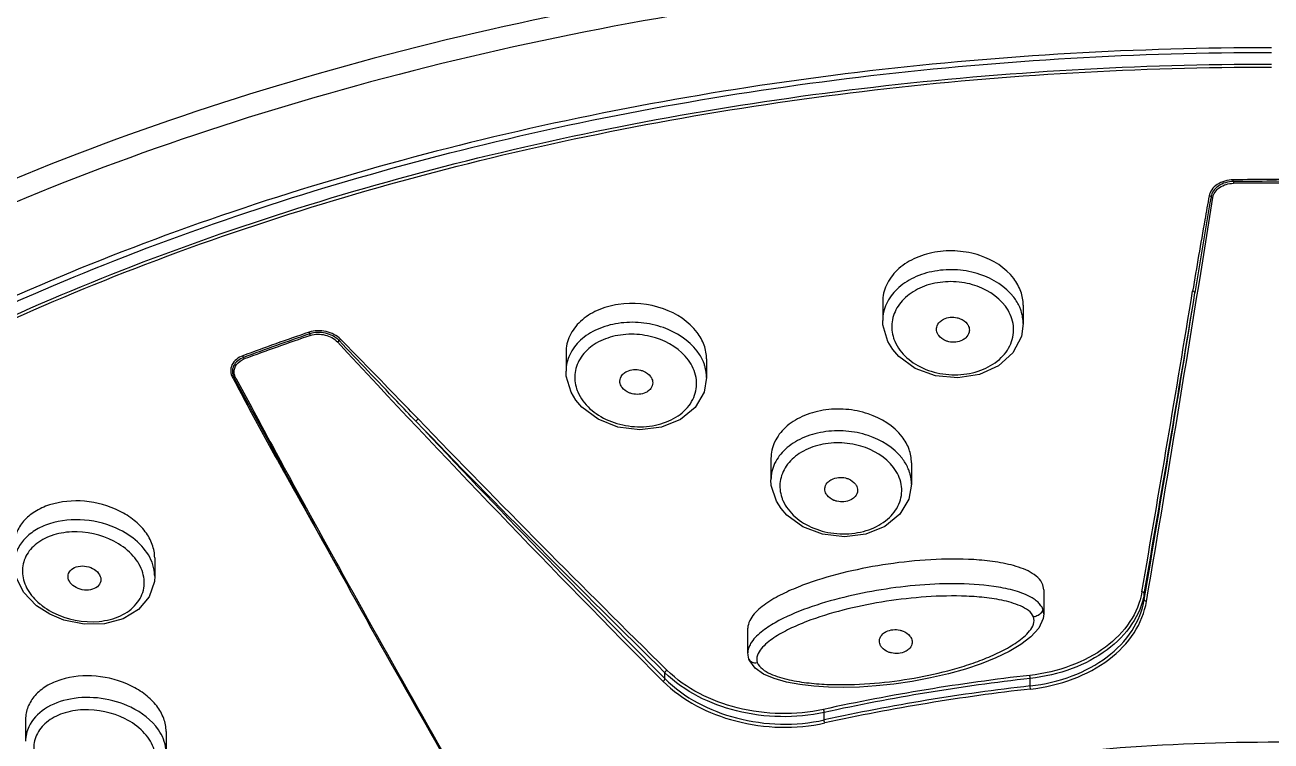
# Model space of a CAD drawing. Header units: millimetres. Extents: x 601 to 1195, y -13 to 407.
# Drawn here: x 899.69 to 919.64, y 301.12 to 312.59 of the extents above; entities that cross this region are included whole.
import ezdxf

# ---------------------------------------------------------------- set-up
doc = ezdxf.new("R2010")
doc.units = ezdxf.units.MM
doc.header["$LTSCALE"] = 0.1

msp = doc.modelspace()

# ---------------------------------------------------------------- linework, layer by layer
for p, q in [((913.4249, 308.1592), (913.4249, 307.8603)), ((915.6749, 308.1072), (915.6749, 307.8096)), ((913.4249, 307.8602), (913.4249, 307.8601)), ((908.3537, 307.3485), (908.3537, 307.0489)), ((913.6828, 307.2828), (913.5849, 307.3951)), ((910.6037, 307.2449), (910.6037, 306.9479)), ((903.0136, 306.945), (903.021, 306.9309)), ((903.0399, 306.941), (903.047, 306.9276)), ((908.3537, 307.0489), (908.3537, 307.0487)), ((910.6037, 306.9479), (910.6037, 306.948)), ((908.6093, 306.4725), (908.5134, 306.5843)), ((903.2992, 306.4569), (903.2993, 306.4568)), ((903.8216, 305.4929), (903.8117, 305.511)), ((903.8131, 305.5142), (903.8274, 305.4882)), ((911.6356, 305.6519), (911.6356, 305.3068)), ((913.8856, 305.5819), (913.8856, 305.2386)), ((903.7962, 305.5051), (903.8065, 305.4866)), ((911.6356, 305.3067), (911.6356, 305.3065)), ((913.8856, 305.2386), (913.8856, 305.2387)), ((911.8899, 304.742), (911.7964, 304.8483)), ((901.7672, 304.0593), (901.7672, 303.7631)), ((901.7672, 303.7631), (901.7672, 303.7641)), ((916.003, 303.5466), (915.9886, 303.6275)), ((916.0031, 303.5466), (916.0031, 303.1605)), ((917.6124, 303.3897), (917.6124, 303.4843)), ((900.3129, 303.0598), (900.0855, 303.1539)), ((916.0031, 303.1639), (915.9944, 303.0858)), ((916.0031, 303.1605), (916.0031, 303.1638)), ((911.2651, 302.5389), (911.2651, 302.9313)), ((915.9944, 303.0858), (915.9223, 302.9302)), ((911.2651, 302.5409), (911.2651, 302.5389)), ((911.2835, 302.4344), (911.2836, 302.434)), ((909.9381, 302.1237), (909.9381, 302.2183)), ((915.7863, 302.0058), (915.7863, 302.1268)), ((912.4878, 301.4617), (912.4878, 301.5826)), ((899.6999, 301.4696), (899.6999, 301.1234)), ((901.9499, 301.2791), (901.9499, 300.937))]:
    msp.add_line(p, q)
for points in [[(913.5849, 307.395), (913.5062, 307.523), (913.4283, 307.7898), (913.4249, 307.86)], [(915.6749, 307.8098), (915.6452, 307.6051), (915.5096, 307.3444), (915.279, 307.1351), (914.9748, 306.9957), (914.6257, 306.94), (914.2693, 306.9743), (913.9444, 307.0934), (913.6828, 307.2828)], [(908.5134, 306.5842), (908.4366, 306.7095), (908.358, 306.9708), (908.3537, 307.0486)], [(910.6037, 306.9481), (910.5641, 306.7146), (910.4199, 306.4672), (910.1857, 306.2734), (909.8821, 306.1497), (909.5367, 306.1083), (909.1857, 306.1538), (908.8665, 306.2801), (908.6093, 306.4725)], [(911.7964, 304.8482), (911.7219, 304.9657), (911.6412, 305.2187), (911.6356, 305.3064)], [(913.8856, 305.2388), (913.8433, 305), (913.6969, 304.7555), (913.4614, 304.563), (913.1572, 304.4385), (912.8122, 304.3944), (912.4624, 304.4355), (912.1451, 304.5561), (911.8899, 304.742)], [(900.0856, 303.1539), (899.8755, 303.2895), (899.6672, 303.5073), (899.5448, 303.7583), (899.5172, 303.9506)], [(901.7672, 303.7641), (901.7619, 303.6794), (901.6797, 303.434), (901.5067, 303.229), (901.2606, 303.0813), (900.963, 303.0013), (900.638, 302.994), (900.3129, 303.0598)], [(915.9223, 302.9302), (915.7979, 302.7928), (915.6374, 302.67), (915.4491, 302.5586), (915.2365, 302.4564), (915.0024, 302.3627), (914.7488, 302.2774), (914.4776, 302.201), (914.1909, 302.1341), (913.8946, 302.0782), (913.6003, 302.0353), (913.3193, 302.0057), (913.0537, 301.9881), (912.8003, 301.9815), (912.5559, 301.9855), (912.3203, 302.0005), (912.0953, 302.0274), (911.8832, 302.0676), (911.6881, 302.1232), (911.5181, 302.1963)], [(911.2835, 302.4344), (911.268, 302.4969), (911.2651, 302.5409)], [(911.5181, 302.1963), (911.3829, 302.2901), (911.2949, 302.4069), (911.2836, 302.434)]]:
    msp.add_lwpolyline(points)
for centre, radius, start, end in [((919.6516, 258.3189), 51.7985, 89.32232, 90.6776), ((917.1711, 310.0683), 1.8685, 0.52879, 1.3959), ((919.6516, 258.3294), 51.7598, 89.32232, 90.6776), ((920.985, 310.104), 1.9455, 180.54442, 181.3592), ((919.6516, 258.3406), 51.7209, 89.32232, 90.6776), ((259.9623, 414.6995), 667.0444, 350.3916113, 350.9546134), ((1102.9064, 278.3197), 186.9019, 170.290462, 170.769194), ((214.4593, 424.5843), 713.4639, 350.2299425, 350.6221373), ((214.3463, 424.581), 713.6159, 350.2299424, 350.6221373), ((269.6284, 413.1025), 657.2064, 350.3901573, 350.8241511), ((917.218, 269.4748), 40.3424, 108.76813, 110.36757), ((917.2199, 269.4781), 40.3112, 108.76813, 110.36757), ((917.1395, 269.7123), 40.0354, 108.76323, 110.37247), ((1058.8838, 450.2074), 210.0835, 222.781953, 224.835267), ((953.3424, 333.4808), 56.8959, 207.81636, 208.36938), ((986.4874, 351.3274), 94.5179, 208.018049, 208.341725), ((1139.846, 433.977), 268.7077, 208.214827, 208.329257), ((972.9424, 344.0667), 79.1719, 208.370514, 209.147672), ((1010.9767, 364.5391), 122.3437, 208.342872, 208.845605), ((1136.6783, 432.2908), 265.1414, 208.332792, 208.565229), ((1136.7601, 432.312), 265.2013, 208.328988, 208.565643), ((1066.9371, 461.6693), 223.7706, 223.99346, 225.44393), ((1057.1644, 448.5513), 207.6454, 223.26239, 224.844165), ((1066.9356, 461.6757), 223.7228, 223.99346, 225.44393), ((1146.6531, 440.8459), 278.0227, 209.134689, 209.531228), ((1122.9402, 424.7465), 249.4683, 208.556905, 209.747814), ((1123.017, 424.7656), 249.5227, 208.552727, 209.747819), ((900.6982, 304.2664), 1.2199, 241.33445, 242.56233), ((919.4599, 269.5855), 32.7975, 96.44159, 102.29332), ((919.4602, 269.5864), 32.7471, 96.44159, 102.29332), ((919.3916, 269.8817), 32.3258, 96.40342, 102.33149), ((919.392, 269.8815), 32.2768, 96.40342, 102.33149)]:
    msp.add_arc(centre, radius, start, end)
for points, knots in [([(919.6517, 324.7681), (919.0048, 324.7681), (917.712, 324.7351), (915.1379, 324.6001), (911.9523, 324.2843), (908.2023, 323.6652), (903.4276, 322.5379), (897.8766, 320.5959), (892.0058, 317.4149), (887.2482, 313.5343), (884.3186, 309.7346), (882.7893, 306.5224), (882.0548, 304.099), (881.7201, 301.6399), (881.7665, 299.9975), (881.8553, 299.1877)], [0, 0, 0, 0, 0.0382424, 0.0764289, 0.1523702, 0.2273559, 0.3009432, 0.4422259, 0.5736462, 0.6937318, 0.8027477, 0.853893, 0.9033727, 0.9518389, 1, 1, 1, 1]), ([(919.646, 318.6809), (915.9141, 318.6805), (910.3584, 318.1734), (903.2926, 316.4532), (898.4194, 314.7073), (894.0212, 312.5256), (889.1232, 309.2411), (886.1035, 306.0765), (884.6884, 303.7448)], [0, 0, 0, 0, 0.2836575, 0.4206838, 0.5520469, 0.6763569, 0.7926788, 1, 1, 1, 1]), ([(919.6517, 318.5656), (917.1232, 318.5656), (912.125, 318.2544), (904.9037, 316.8665), (898.2746, 314.6142), (892.5019, 311.5815), (887.8152, 307.8797), (884.9114, 304.246), (883.3869, 301.1679), (882.6489, 298.8465), (882.3017, 296.4879), (882.3342, 294.9107), (882.4147, 294.1329)], [0, 0, 0, 0, 0.1534796, 0.3030363, 0.4451277, 0.5769581, 0.6969511, 0.8052956, 0.8559126, 0.9047639, 0.952534, 1, 1, 1, 1]), ([(919.6517, 313.8917), (917.0355, 313.8917), (911.8722, 313.5491), (904.45, 312.0222), (897.7214, 309.5542), (892.8205, 306.7273), (889.5667, 304.0756), (887.5411, 301.9853), (885.8944, 299.7673), (884.6477, 297.4462), (883.8192, 295.049), (883.4223, 292.6055), (883.4637, 290.149), (883.7799, 288.5418), (884.0046, 287.7544)], [0, 0, 0, 0, 0.1556216, 0.3067233, 0.4492796, 0.5802631, 0.6409905, 0.6984865, 0.7529561, 0.8047961, 0.8545991, 0.9031338, 0.951291, 1, 1, 1, 1]), ([(919.6517, 313.5415), (917.0674, 313.5415), (911.9664, 313.205), (904.6301, 311.7054), (897.9712, 309.2804), (893.1117, 306.5023), (889.8752, 303.8951), (887.8539, 301.8384), (886.2031, 299.655), (884.9439, 297.3688), (884.094, 295.006), (883.6668, 292.5954), (883.6696, 290.1692), (883.9556, 288.5784), (884.1643, 287.7985)], [0, 0, 0, 0, 0.1554286, 0.3063963, 0.4489243, 0.5800058, 0.6408224, 0.6984252, 0.7530062, 0.8049445, 0.8548117, 0.9033545, 0.9514448, 1, 1, 1, 1]), ([(919.6517, 312.2288), (917.5032, 312.2288), (913.2484, 311.9855), (907.0647, 310.8991), (901.3084, 309.129), (896.1748, 306.7327), (891.8352, 303.7842), (888.4384, 300.3725), (886.4665, 297.157), (885.5277, 294.4999), (885.2651, 293.16), (885.1865, 292.4931)], [0, 0, 0, 0, 0.1503096, 0.2973795, 0.4382417, 0.5704293, 0.6923064, 0.8034212, 0.904905, 0.953019, 1, 1, 1, 1]), ([(885.3825, 292.5083), (885.4565, 293.169), (885.7093, 294.4971), (886.6273, 297.1342), (888.5728, 300.3312), (891.9396, 303.7278), (896.2526, 306.6673), (901.3633, 309.0585), (907.0996, 310.8261), (913.2653, 311.9112), (917.5088, 312.1542), (919.6517, 312.1542)], [0, 0, 0, 0, 0.0467425, 0.0946278, 0.195744, 0.3066627, 0.4285203, 0.5608384, 0.7019447, 0.8493338, 1, 1, 1, 1]), ([(885.4709, 292.429), (885.5506, 293.0897), (885.8144, 294.4169), (886.7514, 297.0485), (888.7122, 300.2321), (892.0837, 303.6095), (896.3874, 306.5281), (901.4763, 308.8997), (907.1807, 310.6516), (913.3076, 311.7267), (917.5231, 311.9675), (919.6517, 311.9675)], [0, 0, 0, 0, 0.0469821, 0.0951057, 0.1966235, 0.3077726, 0.42967, 0.5618576, 0.7026999, 0.8497342, 1, 1, 1, 1]), ([(885.507, 292.4479), (885.5891, 293.107), (885.8572, 294.4307), (886.8009, 297.0546), (888.7665, 300.2278), (892.1382, 303.5933), (896.4373, 306.5013), (901.5176, 308.8641), (907.2101, 310.6092), (913.3229, 311.6801), (917.5283, 311.9199), (919.6517, 311.9199)], [0, 0, 0, 0, 0.0469837, 0.0951204, 0.196684, 0.3078788, 0.4298032, 0.5619908, 0.7028061, 0.8497932, 1, 1, 1, 1]), ([(919.039, 310.1138), (918.9495, 310.1127), (918.8148, 310.0773), (918.691, 309.9625), (918.6587, 309.8903), (918.6522, 309.8545)], [0, 0, 0, 0, 0.5401622, 0.7809261, 1, 1, 1, 1]), ([(919.0395, 310.0855), (918.9563, 310.0845), (918.8309, 310.0509), (918.7168, 309.9427), (918.6876, 309.8749), (918.6818, 309.8414)], [0, 0, 0, 0, 0.539114, 0.7800245, 1, 1, 1, 1]), ([(918.7114, 309.8289), (918.7164, 309.8601), (918.7427, 309.9235), (918.847, 310.0251), (918.9631, 310.057), (919.04, 310.0579)], [0, 0, 0, 0, 0.2212115, 0.4622827, 1, 1, 1, 1]), ([(918.6522, 309.8545), (918.6287, 309.7271), (918.5372, 309.2192), (918.4509, 308.7104), (918.3879, 308.3291)], [0, 0, 0, 0, 0.2511175, 1, 1, 1, 1]), ([(915.5241, 308.5316), (915.3922, 308.7057), (915.0806, 308.8986), (914.625, 308.9862), (914.2598, 308.969), (913.924, 308.8653), (913.6504, 308.6846), (913.4682, 308.4416), (913.4248, 308.2505), (913.4249, 308.1592)], [0, 0, 0, 0, 0.249269, 0.3881149, 0.5277829, 0.6615111, 0.7844724, 0.8958534, 1, 1, 1, 1]), ([(915.5241, 308.2318), (915.3919, 308.4053), (915.08, 308.5969), (914.6247, 308.6836), (914.2597, 308.6662), (913.9241, 308.563), (913.6506, 308.3832), (913.4683, 308.1414), (913.4249, 307.951), (913.4249, 307.8602)], [0, 0, 0, 0, 0.2492749, 0.3882879, 0.5281486, 0.6620273, 0.7850185, 0.8962349, 1, 1, 1, 1]), ([(915.6749, 308.107), (915.6749, 308.181), (915.6472, 308.3342), (915.5713, 308.4693), (915.5241, 308.5316)], [0, 0, 0, 0, 0.4864998, 1, 1, 1, 1]), ([(915.3902, 308.087), (915.2649, 308.256), (914.9582, 308.438), (914.518, 308.4979), (914.1755, 308.4534), (913.8774, 308.3193), (913.6588, 308.109), (913.5528, 307.8441), (913.5717, 307.6595), (913.5995, 307.5758)], [0, 0, 0, 0, 0.2544851, 0.3955607, 0.5352663, 0.6662364, 0.7848073, 0.8933595, 1, 1, 1, 1]), ([(918.4249, 308.301), (918.4247, 308.3044), (918.4191, 308.3205), (918.4007, 308.3279), (918.3879, 308.3291)], [0, 0, 0, 0, 0.2090203, 1, 1, 1, 1]), ([(910.453, 307.6691), (910.3211, 307.8448), (909.9065, 308.11), (909.3091, 308.1649), (908.8558, 308.0387), (908.5806, 307.8658), (908.3969, 307.6278), (908.3537, 307.4389), (908.3537, 307.3486)], [0, 0, 0, 0, 0.2520678, 0.5300533, 0.6636958, 0.7859925, 0.896436, 1, 1, 1, 1]), ([(915.6401, 308.0169), (915.6337, 308.0358), (915.6041, 308.1119), (915.5615, 308.1828), (915.5241, 308.2318)], [0, 0, 0, 0, 0.2439303, 1, 1, 1, 1]), ([(913.6998, 307.385), (913.7665, 307.295), (913.9494, 307.1366), (914.2927, 307.0027), (914.6115, 306.9787), (914.8623, 307.0173), (915.0901, 307.0906), (915.3309, 307.2409), (915.5121, 307.5088), (915.5373, 307.82), (915.4501, 308.0061), (915.3902, 308.087)], [0, 0, 0, 0, 0.1244293, 0.2611003, 0.4033289, 0.4737218, 0.54195, 0.6683286, 0.7814612, 0.8881996, 1, 1, 1, 1]), ([(914.342, 307.8403), (914.3582, 307.8559), (914.4382, 307.9117), (914.5453, 307.921), (914.6173, 307.9045)], [0, 0, 0, 0, 0.2335448, 1, 1, 1, 1]), ([(914.6173, 307.9045), (914.6338, 307.9007), (914.6941, 307.8821), (914.7497, 307.8439), (914.7772, 307.8068)], [0, 0, 0, 0, 0.2683455, 1, 1, 1, 1]), ([(904.7448, 307.5603), (904.6832, 307.623), (904.513, 307.7069), (904.3247, 307.7016), (904.2383, 307.6722)], [0, 0, 0, 0, 0.4904241, 1, 1, 1, 1]), ([(910.453, 307.3701), (910.3208, 307.5452), (910.0112, 307.7411), (909.5567, 307.8382), (909.192, 307.83), (908.8558, 307.736), (908.5807, 307.5638), (908.397, 307.327), (908.3538, 307.1387), (908.3537, 307.0489)], [0, 0, 0, 0, 0.2515083, 0.3912418, 0.5313241, 0.664848, 0.7869421, 0.897018, 1, 1, 1, 1]), ([(914.2874, 307.7192), (914.2874, 307.7301), (914.2921, 307.7751), (914.3175, 307.8166), (914.342, 307.8403)], [0, 0, 0, 0, 0.2428865, 1, 1, 1, 1]), ([(914.3225, 307.618), (914.3169, 307.6255), (914.2975, 307.6559), (914.2874, 307.6925), (914.2874, 307.7192)], [0, 0, 0, 0, 0.2613305, 1, 1, 1, 1]), ([(914.8124, 307.7055), (914.8124, 307.6945), (914.8076, 307.6491), (914.7817, 307.6073), (914.7568, 307.5836)], [0, 0, 0, 0, 0.242783, 1, 1, 1, 1]), ([(914.7772, 307.8068), (914.7828, 307.7992), (914.8022, 307.7688), (914.8124, 307.7322), (914.8124, 307.7055)], [0, 0, 0, 0, 0.2613177, 1, 1, 1, 1]), ([(904.7197, 307.5381), (904.6633, 307.5972), (904.5059, 307.6772), (904.3305, 307.6731), (904.2502, 307.6458)], [0, 0, 0, 0, 0.4907081, 1, 1, 1, 1]), ([(904.2618, 307.62), (904.336, 307.6452), (904.4984, 307.648), (904.643, 307.572), (904.6943, 307.5165)], [0, 0, 0, 0, 0.5091519, 1, 1, 1, 1]), ([(905.9523, 306.2435), (905.8498, 306.351), (905.4388, 306.7823), (905.0283, 307.2143), (904.7197, 307.5381)], [0, 0, 0, 0, 0.2492254, 1, 1, 1, 1]), ([(905.9851, 306.2831), (905.8825, 306.3894), (905.47, 306.8161), (905.0568, 307.2421), (904.7448, 307.5603)], [0, 0, 0, 0, 0.2490382, 1, 1, 1, 1]), ([(910.3142, 307.2244), (910.1891, 307.3951), (909.8853, 307.582), (909.4461, 307.6542), (909.1037, 307.6202), (908.8042, 307.496), (908.5834, 307.2927), (908.4766, 307.0309), (908.4958, 306.8481), (908.5234, 306.7649)], [0, 0, 0, 0, 0.2570073, 0.3987624, 0.5384974, 0.6687793, 0.786124, 0.8935655, 1, 1, 1, 1]), ([(910.6037, 307.2444), (910.6038, 307.3182), (910.5758, 307.4714), (910.5001, 307.6064), (910.453, 307.6691)], [0, 0, 0, 0, 0.4849415, 1, 1, 1, 1]), ([(913.5995, 307.5758), (913.605, 307.5591), (913.6306, 307.4917), (913.6674, 307.4287), (913.6998, 307.385)], [0, 0, 0, 0, 0.2444685, 1, 1, 1, 1]), ([(914.4821, 307.5203), (914.4657, 307.5241), (914.4055, 307.5427), (914.35, 307.5809), (914.3225, 307.618)], [0, 0, 0, 0, 0.2683297, 1, 1, 1, 1]), ([(914.7568, 307.5836), (914.7406, 307.5681), (914.6606, 307.5129), (914.5539, 307.5038), (914.4821, 307.5203)], [0, 0, 0, 0, 0.2337053, 1, 1, 1, 1]), ([(910.5689, 307.1546), (910.5625, 307.1734), (910.5328, 307.2497), (910.4903, 307.3207), (910.453, 307.3701)], [0, 0, 0, 0, 0.2434389, 1, 1, 1, 1]), ([(903.1772, 307.295), (903.1063, 307.2687), (903.0052, 307.1938), (902.9761, 307.0456), (902.9971, 306.9763), (903.0136, 306.945)], [0, 0, 0, 0, 0.5205221, 0.7557575, 1, 1, 1, 1]), ([(903.1899, 307.2689), (903.124, 307.2444), (903.03, 307.1738), (903.0043, 307.0352), (903.0243, 306.9704), (903.0399, 306.941)], [0, 0, 0, 0, 0.5187029, 0.7545493, 1, 1, 1, 1]), ([(903.0394, 307.0284), (903.0369, 307.0727), (903.0693, 307.1719), (903.155, 307.2258), (903.2023, 307.2434)], [0, 0, 0, 0, 0.4682218, 1, 1, 1, 1]), ([(908.6239, 306.5728), (908.6906, 306.4819), (908.8725, 306.3211), (909.2138, 306.1794), (909.532, 306.1465), (909.7833, 306.1775), (910.0113, 306.2436), (910.2534, 306.3859), (910.4367, 306.6487), (910.461, 306.9581), (910.3738, 307.1431), (910.3142, 307.2244)], [0, 0, 0, 0, 0.1256237, 0.2633571, 0.4060777, 0.476438, 0.5444351, 0.669783, 0.7815803, 0.8876638, 1, 1, 1, 1]), ([(910.6037, 306.948), (910.6037, 307.0002), (910.5946, 307.0706), (910.5746, 307.1377), (910.5689, 307.1546)], [0, 0, 0, 0, 0.7455152, 1, 1, 1, 1]), ([(903.0399, 306.941), (903.0384, 306.9423), (903.0305, 306.947), (903.0205, 306.9465), (903.0136, 306.945)], [0, 0, 0, 0, 0.2125964, 1, 1, 1, 1]), ([(903.0658, 306.9377), (903.0633, 306.9371), (903.0547, 306.9356), (903.0446, 306.937), (903.0399, 306.941)], [0, 0, 0, 0, 0.2954225, 1, 1, 1, 1]), ([(909.2162, 306.8894), (909.2163, 306.9218), (909.2324, 306.9672), (909.2622, 306.9999), (909.2708, 307.0079)], [0, 0, 0, 0, 0.7342954, 1, 1, 1, 1]), ([(909.2708, 307.0079), (909.287, 307.023), (909.3678, 307.0767), (909.4744, 307.0825), (909.5458, 307.0645)], [0, 0, 0, 0, 0.2318447, 1, 1, 1, 1]), ([(909.5458, 307.0645), (909.5624, 307.0604), (909.6229, 307.0403), (909.6784, 307.0011), (909.7061, 306.9634)], [0, 0, 0, 0, 0.2678076, 1, 1, 1, 1]), ([(909.7061, 306.9634), (909.7117, 306.9558), (909.731, 306.9254), (909.7413, 306.8888), (909.7412, 306.8622)], [0, 0, 0, 0, 0.2624674, 1, 1, 1, 1]), ([(908.5234, 306.7649), (908.529, 306.7481), (908.5547, 306.6804), (908.5915, 306.617), (908.6239, 306.5728)], [0, 0, 0, 0, 0.2439203, 1, 1, 1, 1]), ([(909.2514, 306.7882), (909.2458, 306.7958), (909.2265, 306.8262), (909.2162, 306.8628), (909.2162, 306.8894)], [0, 0, 0, 0, 0.2624741, 1, 1, 1, 1]), ([(909.4118, 306.6871), (909.3952, 306.6912), (909.3347, 306.7112), (909.2791, 306.7505), (909.2514, 306.7882)], [0, 0, 0, 0, 0.2678062, 1, 1, 1, 1]), ([(909.6861, 306.7432), (909.6699, 306.7282), (909.5892, 306.6749), (909.483, 306.6692), (909.4118, 306.6871)], [0, 0, 0, 0, 0.2319454, 1, 1, 1, 1]), ([(909.7412, 306.8622), (909.7412, 306.8296), (909.7249, 306.784), (909.6948, 306.7512), (909.6861, 306.7432)], [0, 0, 0, 0, 0.7341423, 1, 1, 1, 1]), ([(913.7349, 305.9983), (913.6021, 306.1709), (913.2907, 306.3612), (912.8368, 306.4507), (912.4724, 306.4374), (912.1369, 306.3395), (911.8628, 306.1656), (911.6793, 305.929), (911.6356, 305.7413), (911.6356, 305.6519)], [0, 0, 0, 0, 0.2501816, 0.3898897, 0.5302817, 0.6643157, 0.786929, 0.8972564, 1, 1, 1, 1]), ([(905.9523, 306.2435), (905.9528, 306.2473), (905.9591, 306.2638), (905.9728, 306.2771), (905.9851, 306.2831)], [0, 0, 0, 0, 0.2176934, 1, 1, 1, 1]), ([(913.7349, 305.6531), (913.6018, 305.8251), (913.2902, 306.0141), (912.8365, 306.1027), (912.4723, 306.0891), (912.137, 305.9915), (911.8629, 305.8183), (911.6794, 305.5828), (911.6356, 305.3958), (911.6356, 305.3068)], [0, 0, 0, 0, 0.2501692, 0.3900276, 0.5305987, 0.6647788, 0.7874305, 0.8976142, 1, 1, 1, 1]), ([(913.8856, 305.5815), (913.8856, 305.6542), (913.8577, 305.8049), (913.7819, 305.9372), (913.7349, 305.9983)], [0, 0, 0, 0, 0.485016, 1, 1, 1, 1]), ([(913.5992, 305.5059), (913.4731, 305.6732), (913.1669, 305.8523), (912.7289, 305.9153), (912.3874, 305.8759), (912.0893, 305.749), (911.8692, 305.5463), (911.7617, 305.2871), (911.7807, 305.1061), (911.8084, 305.0243)], [0, 0, 0, 0, 0.2558179, 0.3979542, 0.5384572, 0.6695964, 0.7874613, 0.8946289, 1, 1, 1, 1]), ([(913.8508, 305.4421), (913.8444, 305.4606), (913.8147, 305.5354), (913.7721, 305.605), (913.7349, 305.6531)], [0, 0, 0, 0, 0.2433407, 1, 1, 1, 1]), ([(911.9089, 304.8367), (911.9759, 304.7478), (912.1592, 304.5916), (912.5011, 304.458), (912.8187, 304.4313), (913.0693, 304.4661), (913.2966, 304.5349), (913.5374, 304.6781), (913.7208, 304.9385), (913.7464, 305.2447), (913.6589, 305.4267), (913.5992, 305.5059)], [0, 0, 0, 0, 0.1248439, 0.2625564, 0.4058955, 0.4767084, 0.5451985, 0.6714406, 0.7834877, 0.8888417, 1, 1, 1, 1]), ([(912.5526, 305.2773), (912.5689, 305.2925), (912.6498, 305.3467), (912.7564, 305.3542), (912.8284, 305.3374)], [0, 0, 0, 0, 0.2319313, 1, 1, 1, 1]), ([(912.8284, 305.3374), (912.8448, 305.3335), (912.9048, 305.3148), (912.9603, 305.2772), (912.9879, 305.2405)], [0, 0, 0, 0, 0.26895, 1, 1, 1, 1]), ([(913.8856, 305.2387), (913.8856, 305.2902), (913.8765, 305.3595), (913.8565, 305.4255), (913.8508, 305.4421)], [0, 0, 0, 0, 0.7456815, 1, 1, 1, 1]), ([(912.4981, 305.1597), (912.4981, 305.1703), (912.5028, 305.2144), (912.5283, 305.2546), (912.5526, 305.2773)], [0, 0, 0, 0, 0.2424872, 1, 1, 1, 1]), ([(912.5333, 305.0605), (912.5277, 305.068), (912.5083, 305.0976), (912.4981, 305.1336), (912.4981, 305.1597)], [0, 0, 0, 0, 0.2626041, 1, 1, 1, 1]), ([(913.0231, 305.1413), (913.0231, 305.1306), (913.0183, 305.0863), (912.9924, 305.0458), (912.9678, 305.023)], [0, 0, 0, 0, 0.2423827, 1, 1, 1, 1]), ([(912.9879, 305.2405), (912.9935, 305.2331), (913.0129, 305.2034), (913.0231, 305.1674), (913.0231, 305.1413)], [0, 0, 0, 0, 0.2625922, 1, 1, 1, 1]), ([(901.2047, 304.8076), (901.0316, 304.8944), (900.6534, 304.9984), (900.1733, 304.9569), (899.8479, 304.8104), (899.6626, 304.6572), (899.5438, 304.4661), (899.5172, 304.3226), (899.5172, 304.2529)], [0, 0, 0, 0, 0.2809842, 0.5550894, 0.6799571, 0.7938929, 0.8988575, 1, 1, 1, 1]), ([(911.8084, 305.0243), (911.814, 305.0079), (911.8397, 304.9415), (911.8765, 304.8797), (911.9089, 304.8367)], [0, 0, 0, 0, 0.2438192, 1, 1, 1, 1]), ([(912.6928, 304.9637), (912.6764, 304.9675), (912.6164, 304.9862), (912.5609, 305.0238), (912.5333, 305.0605)], [0, 0, 0, 0, 0.268941, 1, 1, 1, 1]), ([(912.9678, 305.023), (912.9514, 305.0079), (912.8706, 304.9543), (912.7645, 304.9469), (912.6928, 304.9637)], [0, 0, 0, 0, 0.2320847, 1, 1, 1, 1]), ([(901.7672, 304.0582), (901.7672, 304.1304), (901.7383, 304.2814), (901.6204, 304.4889), (901.4384, 304.6711), (901.287, 304.7663), (901.2047, 304.8076)], [0, 0, 0, 0, 0.2206263, 0.458502, 0.7187495, 1, 1, 1, 1]), ([(901.2047, 304.5078), (901.0313, 304.594), (900.653, 304.6967), (900.1733, 304.6542), (899.848, 304.5078), (899.6628, 304.3549), (899.5439, 304.1645), (899.5172, 304.0214), (899.5172, 303.9519)], [0, 0, 0, 0, 0.2810808, 0.5554177, 0.6803647, 0.7942975, 0.899131, 1, 1, 1, 1]), ([(901.112, 304.3256), (900.9078, 304.4316), (900.555, 304.509), (900.117, 304.4315), (899.8472, 304.288), (899.6715, 304.0668), (899.6285, 303.7968), (899.7222, 303.5315), (899.8501, 303.3876), (899.9261, 303.3234)], [0, 0, 0, 0, 0.2870997, 0.4251878, 0.5495514, 0.6601144, 0.7649948, 0.8759039, 1, 1, 1, 1]), ([(900.1361, 303.1837), (900.3592, 303.068), (900.7485, 302.9914), (901.2152, 303.1067), (901.4839, 303.2935), (901.6204, 303.5688), (901.5838, 303.8727), (901.4008, 304.1404), (901.2164, 304.2714), (901.112, 304.3256)], [0, 0, 0, 0, 0.2843283, 0.418571, 0.5370361, 0.6429667, 0.7489488, 0.8668896, 1, 1, 1, 1]), ([(901.7241, 303.9875), (901.6821, 304.0964), (901.5332, 304.3066), (901.3233, 304.4488), (901.2047, 304.5078)], [0, 0, 0, 0, 0.4683193, 1, 1, 1, 1]), ([(900.3797, 303.7602), (900.3797, 303.7932), (900.4092, 303.8659), (900.5152, 303.9246), (900.645, 303.9348), (900.7332, 303.9093), (900.7734, 303.8884)], [0, 0, 0, 0, 0.2055732, 0.4431813, 0.7177594, 1, 1, 1, 1]), ([(901.7672, 303.7641), (901.7671, 303.7828), (901.7633, 303.8588), (901.7447, 303.9339), (901.7241, 303.9875)], [0, 0, 0, 0, 0.2453433, 1, 1, 1, 1]), ([(915.9886, 303.6275), (915.9558, 303.7161), (915.8259, 303.8188), (915.6401, 303.8983), (915.424, 303.9631), (915.142, 304.0112), (914.683, 304.0464), (914.1082, 304.0332), (913.4294, 303.9555), (912.7716, 303.8233), (912.2456, 303.6654), (911.8531, 303.5002), (911.6277, 303.3778), (911.4679, 303.2611), (911.3382, 303.1405), (911.2652, 303.0151), (911.2653, 302.9313)], [0, 0, 0, 0, 0.0549057, 0.0863908, 0.1189227, 0.1853069, 0.2523183, 0.3861478, 0.518625, 0.6488488, 0.7755812, 0.8369168, 0.8959841, 0.9242576, 0.9513103, 1, 1, 1, 1]), ([(900.5109, 303.5813), (900.4741, 303.6004), (900.4107, 303.6483), (900.3797, 303.7251), (900.3797, 303.7602)], [0, 0, 0, 0, 0.5413491, 1, 1, 1, 1]), ([(900.7734, 303.8884), (900.8103, 303.8692), (900.8737, 303.8213), (900.9046, 303.7446), (900.9047, 303.7094)], [0, 0, 0, 0, 0.5413854, 1, 1, 1, 1]), ([(900.9047, 303.7094), (900.9047, 303.6764), (900.8751, 303.6038), (900.7691, 303.5451), (900.6394, 303.5349), (900.5511, 303.5604), (900.5109, 303.5813)], [0, 0, 0, 0, 0.2055636, 0.4431762, 0.717755, 1, 1, 1, 1]), ([(915.8487, 303.396), (915.7677, 303.4508), (915.5781, 303.5279), (915.1764, 303.6173), (914.6512, 303.6536), (914.0229, 303.6304), (913.4041, 303.5554), (912.8027, 303.4348), (912.2303, 303.2669), (911.7836, 303.0779), (911.4776, 302.8799), (911.3513, 302.7553), (911.3094, 302.6841)], [0, 0, 0, 0, 0.0611908, 0.1258897, 0.2574188, 0.3888187, 0.5188956, 0.6469434, 0.7719791, 0.8918574, 0.9482937, 1, 1, 1, 1]), ([(917.5756, 303.5134), (917.5465, 303.3444), (917.4027, 303.0011), (916.9929, 302.591), (916.4334, 302.2994), (916.0047, 302.2014), (915.7804, 302.176)], [0, 0, 0, 0, 0.2158006, 0.4528133, 0.7159677, 1, 1, 1, 1]), ([(917.6124, 303.4843), (917.6123, 303.4878), (917.607, 303.5042), (917.5885, 303.5122), (917.5756, 303.5134)], [0, 0, 0, 0, 0.2137388, 1, 1, 1, 1]), ([(899.9261, 303.3234), (899.9402, 303.3115), (899.9991, 303.2643), (900.063, 303.2234), (900.113, 303.196)], [0, 0, 0, 0, 0.244459, 1, 1, 1, 1]), ([(915.84, 303.1109), (915.8252, 303.1518), (915.758, 303.2238), (915.5835, 303.3164), (915.3285, 303.3867), (915.011, 303.4313), (914.5797, 303.4555), (914.0419, 303.4367), (913.407, 303.3589), (912.7919, 303.2314), (912.2998, 303.081), (911.9326, 302.9247), (911.7214, 302.8086), (911.5722, 302.6989), (911.4788, 302.6076), (911.4091, 302.5039), (911.4036, 302.4175), (911.4167, 302.3812)], [0, 0, 0, 0, 0.026815, 0.0572458, 0.1219918, 0.1884144, 0.255194, 0.3883423, 0.5200878, 0.6496324, 0.7758016, 0.8369302, 0.8958556, 0.9240777, 0.9510223, 0.9761966, 1, 1, 1, 1]), ([(917.6124, 303.4843), (917.5828, 303.3127), (917.4363, 302.9642), (917.0195, 302.548), (916.4503, 302.2521), (916.0144, 302.1526), (915.7863, 302.1268)], [0, 0, 0, 0, 0.2155761, 0.4525305, 0.7157801, 1, 1, 1, 1]), ([(915.7863, 302.0058), (916.0149, 302.0317), (916.4522, 302.1329), (917.022, 302.4353), (917.438, 302.8608), (917.5829, 303.215), (917.6124, 303.3897)], [0, 0, 0, 0, 0.2825954, 0.5449808, 0.7823791, 1, 1, 1, 1]), ([(915.7922, 301.957), (916.0246, 301.9833), (916.4691, 302.0859), (917.0484, 302.3927), (917.4716, 302.8242), (917.6191, 303.1838), (917.6492, 303.361)], [0, 0, 0, 0, 0.2827996, 0.5452883, 0.7826224, 1, 1, 1, 1]), ([(917.6492, 303.361), (917.6444, 303.3615), (917.629, 303.3647), (917.6127, 303.3783), (917.6124, 303.3897)], [0, 0, 0, 0, 0.295104, 1, 1, 1, 1]), ([(915.9886, 303.2382), (915.988, 303.2289), (915.9772, 303.1862), (915.9418, 303.154), (915.9124, 303.1371)], [0, 0, 0, 0, 0.2163444, 1, 1, 1, 1]), ([(911.4167, 302.3812), (911.4316, 302.3402), (911.4987, 302.2676), (911.6728, 302.1725), (911.9275, 302.0982), (912.245, 302.0491), (912.6763, 302.0197), (913.2146, 302.034), (913.85, 302.1101), (914.3665, 302.2184), (914.7654, 302.3341), (915.0526, 302.436), (915.325, 302.556), (915.536, 302.6758), (915.6849, 302.7886), (915.7781, 302.882), (915.8474, 302.9873), (915.8533, 303.0744), (915.84, 303.1109)], [0, 0, 0, 0, 0.0268641, 0.0573652, 0.1221325, 0.1884619, 0.2550863, 0.3878471, 0.5192237, 0.64852, 0.7121164, 0.7747279, 0.8359776, 0.8951429, 0.9235389, 0.9506963, 0.9761, 1, 1, 1, 1]), ([(913.4259, 302.8402), (913.4423, 302.8552), (913.5236, 302.9087), (913.6297, 302.9163), (913.7019, 302.9001)], [0, 0, 0, 0, 0.230988, 1, 1, 1, 1]), ([(913.3716, 302.7252), (913.3716, 302.7356), (913.3763, 302.7788), (913.4018, 302.818), (913.4259, 302.8402)], [0, 0, 0, 0, 0.2414026, 1, 1, 1, 1]), ([(913.4068, 302.6284), (913.4012, 302.6357), (913.3819, 302.6645), (913.3716, 302.6997), (913.3716, 302.7252)], [0, 0, 0, 0, 0.2634707, 1, 1, 1, 1]), ([(913.7019, 302.9001), (913.7183, 302.8964), (913.7779, 302.8785), (913.8336, 302.8421), (913.8614, 302.806)], [0, 0, 0, 0, 0.2699966, 1, 1, 1, 1]), ([(913.8614, 302.806), (913.867, 302.7988), (913.8863, 302.77), (913.8966, 302.7348), (913.8966, 302.7092)], [0, 0, 0, 0, 0.2634558, 1, 1, 1, 1]), ([(911.3094, 302.6841), (911.3028, 302.6729), (911.2793, 302.6285), (911.2655, 302.5781), (911.2651, 302.5409)], [0, 0, 0, 0, 0.2593773, 1, 1, 1, 1]), ([(913.5663, 302.5344), (913.5499, 302.5381), (913.4903, 302.556), (913.4346, 302.5924), (913.4068, 302.6284)], [0, 0, 0, 0, 0.2699855, 1, 1, 1, 1]), ([(913.8414, 302.5935), (913.825, 302.5786), (913.7438, 302.5257), (913.6382, 302.5182), (913.5663, 302.5344)], [0, 0, 0, 0, 0.2311799, 1, 1, 1, 1]), ([(913.8966, 302.7092), (913.8966, 302.6987), (913.8918, 302.6552), (913.8658, 302.6157), (913.8414, 302.5935)], [0, 0, 0, 0, 0.2412679, 1, 1, 1, 1]), ([(911.2837, 302.434), (911.2912, 302.4133), (911.3358, 302.377), (911.3887, 302.3769), (911.4167, 302.3812)], [0, 0, 0, 0, 0.4377353, 1, 1, 1, 1]), ([(901.3874, 302.0093), (901.2138, 302.0944), (900.8359, 302.1958), (900.3573, 302.1562), (900.0318, 302.0142), (899.8463, 301.8654), (899.7269, 301.6791), (899.6999, 301.5385), (899.7, 301.4704)], [0, 0, 0, 0, 0.282556, 0.5581847, 0.6832207, 0.7966866, 0.9004825, 1, 1, 1, 1]), ([(909.9059, 302.0836), (909.9181, 302.0896), (909.9318, 302.1032), (909.9377, 302.1199), (909.9381, 302.1237)], [0, 0, 0, 0, 0.7805027, 1, 1, 1, 1]), ([(909.9381, 302.2183), (909.9385, 302.2222), (909.9442, 302.239), (909.9578, 302.2528), (909.9701, 302.2588)], [0, 0, 0, 0, 0.2208266, 1, 1, 1, 1]), ([(912.4878, 301.5826), (912.2589, 301.5325), (911.7841, 301.4887), (910.8859, 301.6045), (910.2471, 301.915), (909.9381, 302.2183)], [0, 0, 0, 0, 0.2592194, 0.5210549, 1, 1, 1, 1]), ([(909.9381, 302.1237), (910.2449, 301.8144), (911.0935, 301.3836), (912.0304, 301.3615), (912.4878, 301.4617)], [0, 0, 0, 0, 0.4819119, 1, 1, 1, 1]), ([(912.4768, 301.631), (912.0274, 301.5326), (911.1107, 301.5494), (910.2736, 301.96), (909.9701, 302.2588)], [0, 0, 0, 0, 0.5192932, 1, 1, 1, 1]), ([(915.7863, 302.1268), (915.7863, 302.1396), (915.7846, 302.1562), (915.7813, 302.1724), (915.7804, 302.176)], [0, 0, 0, 0, 0.7741573, 1, 1, 1, 1]), ([(901.9499, 301.278), (901.95, 301.3485), (901.9209, 301.4964), (901.8026, 301.6988), (901.6205, 301.8765), (901.4695, 301.969), (901.3874, 302.0093)], [0, 0, 0, 0, 0.2185852, 0.455604, 0.7165832, 1, 1, 1, 1]), ([(909.9059, 302.0836), (910.2181, 301.7699), (911.0814, 301.3335), (912.0335, 301.3118), (912.4987, 301.4136)], [0, 0, 0, 0, 0.4817579, 1, 1, 1, 1]), ([(915.7922, 301.957), (915.7913, 301.9606), (915.7881, 301.9767), (915.7863, 301.9931), (915.7863, 302.0058)], [0, 0, 0, 0, 0.227217, 1, 1, 1, 1]), ([(901.3874, 301.6641), (901.2387, 301.7364), (900.9156, 301.8311), (900.4298, 301.8249), (900.0059, 301.6762), (899.8035, 301.4669), (899.7506, 301.3525)], [0, 0, 0, 0, 0.2734746, 0.5460065, 0.791655, 1, 1, 1, 1]), ([(901.295, 301.4792), (901.09, 301.5829), (900.7386, 301.658), (900.302, 301.584), (900.0328, 301.4463), (899.8556, 301.2323), (899.8111, 300.968), (899.9053, 300.7084), (900.033, 300.5689), (900.1087, 300.5065)], [0, 0, 0, 0, 0.2897344, 0.4289035, 0.5535996, 0.6633838, 0.7666629, 0.8762272, 1, 1, 1, 1]), ([(901.9067, 301.1564), (901.8862, 301.2082), (901.7673, 301.4251), (901.558, 301.5812), (901.3874, 301.6641)], [0, 0, 0, 0, 0.2268724, 1, 1, 1, 1]), ([(912.4878, 301.5826), (912.4878, 301.5954), (912.4845, 301.6121), (912.4785, 301.6276), (912.4768, 301.631)], [0, 0, 0, 0, 0.769578, 1, 1, 1, 1]), ([(900.319, 300.3702), (900.5429, 300.2569), (900.9304, 300.1826), (901.3956, 300.2929), (901.6644, 300.4723), (901.8033, 300.7404), (901.7668, 301.0386), (901.5828, 301.2995), (901.3991, 301.4265), (901.295, 301.4792)], [0, 0, 0, 0, 0.2868505, 0.4219702, 0.5403641, 0.6450278, 0.7493683, 0.8665209, 1, 1, 1, 1]), ([(912.4987, 301.4136), (912.497, 301.4171), (912.4911, 301.4325), (912.4878, 301.449), (912.4878, 301.4617)], [0, 0, 0, 0, 0.2316712, 1, 1, 1, 1]), ([(901.9499, 300.9374), (901.9499, 300.9557), (901.9461, 301.0303), (901.9274, 301.104), (901.9067, 301.1564)], [0, 0, 0, 0, 0.2450058, 1, 1, 1, 1]), ([(922.0841, 301.0117), (921.4821, 301.0574), (919.0772, 301.1715), (916.6589, 301.0169), (914.8762, 300.7449)], [0, 0, 0, 0, 0.250829, 1, 1, 1, 1])]:
    msp.add_open_spline(points, degree=3, knots=knots)
for points in [[(918.6818, 309.8414), (918.6742, 309.8491), (918.6629, 309.8534), (918.6522, 309.8545)], [(918.7114, 309.8289), (918.7007, 309.8299), (918.6895, 309.8339), (918.6818, 309.8414)], [(915.6749, 307.8097), (915.6749, 307.8798), (915.6626, 307.9506), (915.6401, 308.0169)], [(904.2502, 307.6458), (904.2477, 307.6551), (904.2438, 307.6643), (904.2383, 307.6722)], [(904.2618, 307.62), (904.2564, 307.6278), (904.2527, 307.6367), (904.2502, 307.6458)], [(904.6943, 307.5165), (904.7043, 307.5214), (904.7132, 307.5292), (904.7197, 307.5381)], [(904.7197, 307.5381), (904.7261, 307.5473), (904.7348, 307.5553), (904.7448, 307.5603)], [(903.1899, 307.2689), (903.1872, 307.2782), (903.1831, 307.2873), (903.1772, 307.295)], [(903.2023, 307.2434), (903.1966, 307.251), (903.1926, 307.2599), (903.1899, 307.2689)], [(903.0658, 306.9377), (903.0509, 306.9654), (903.0411, 306.9969), (903.0394, 307.0284)], [(903.8185, 305.5039), (903.8118, 305.5072), (903.8035, 305.5068), (903.7962, 305.5051)], [(915.9123, 303.3458), (915.8926, 303.3643), (915.8711, 303.3809), (915.8487, 303.396)], [(915.9594, 303.2922), (915.9457, 303.3117), (915.9296, 303.3295), (915.9123, 303.3458)], [(915.9124, 303.1371), (915.8901, 303.1244), (915.8653, 303.1154), (915.84, 303.1109)], [(915.9886, 303.2382), (915.9812, 303.2573), (915.9711, 303.2755), (915.9594, 303.2922)], [(916.0031, 303.1638), (916.0027, 303.1891), (915.9977, 303.2147), (915.9886, 303.2382)], [(899.7506, 301.3525), (899.7178, 301.2815), (899.6999, 301.2016), (899.6999, 301.1234)]]:
    msp.add_open_spline(points, degree=3)

doc.saveas('drawing.dxf')
